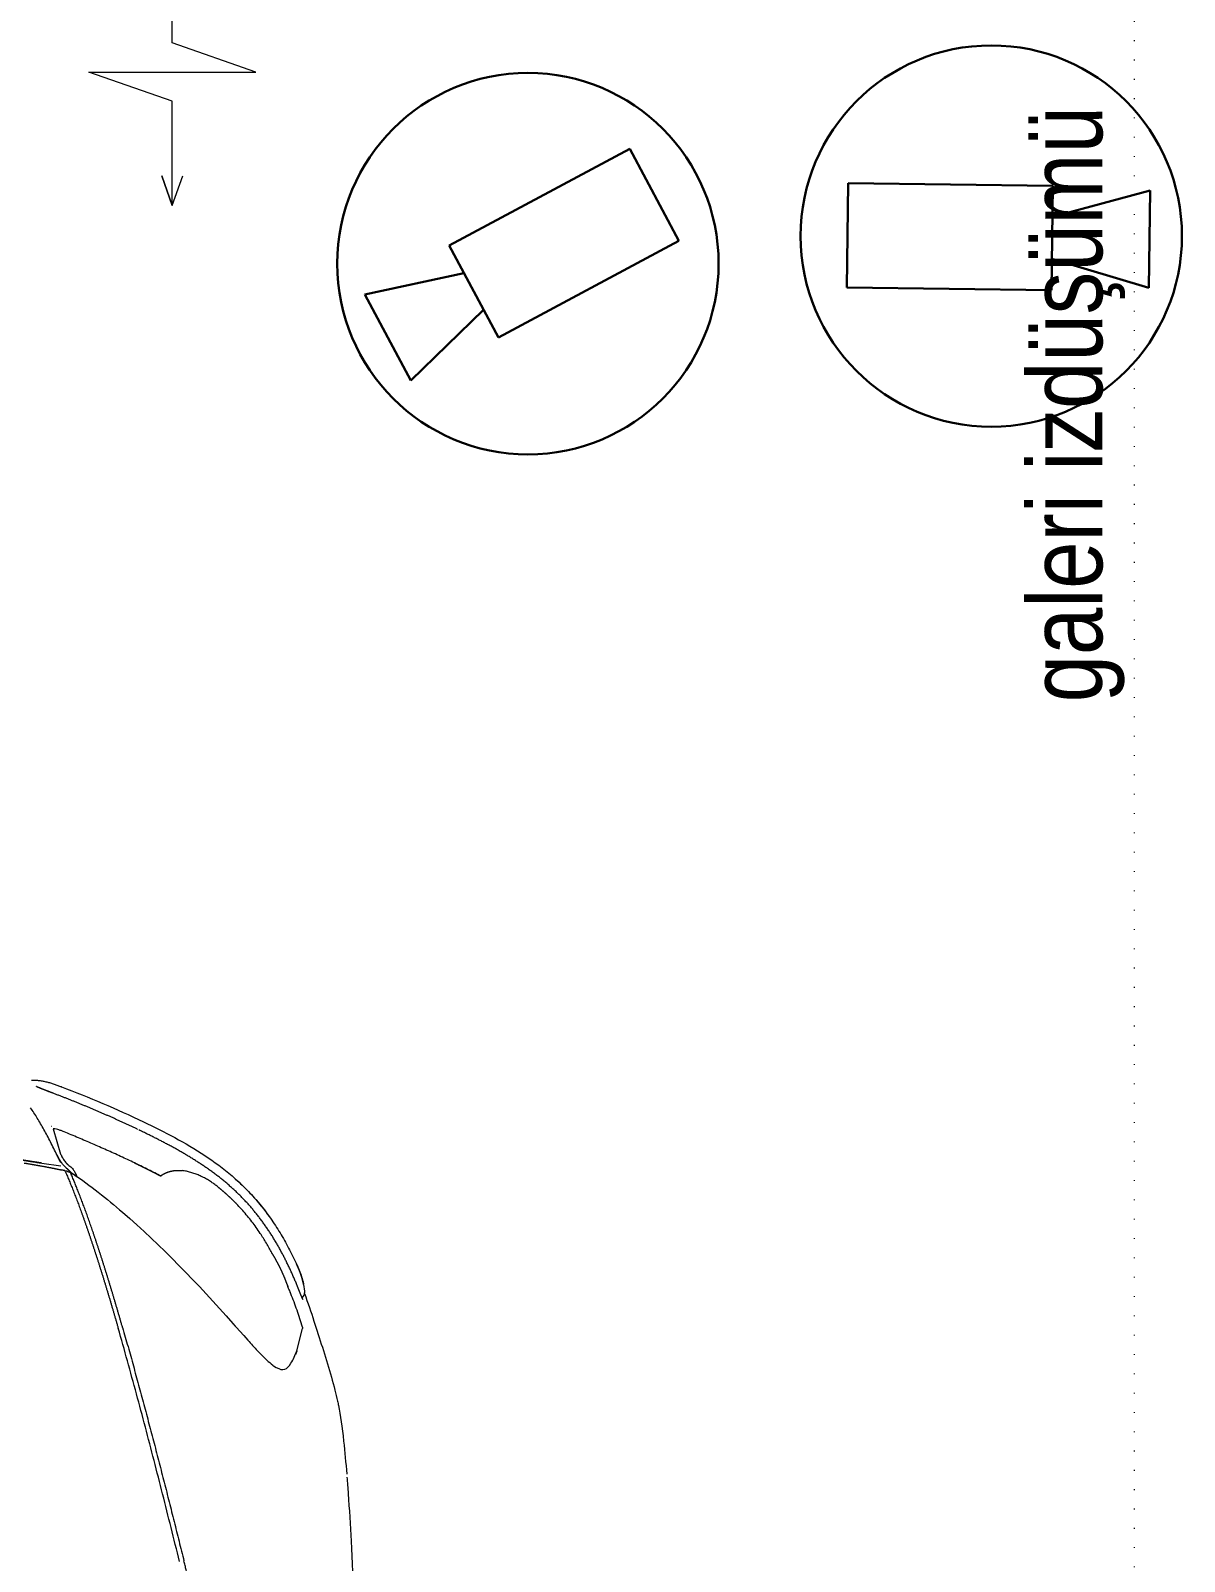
# Model space of a CAD drawing. Extents: x -1286 to 34975, y -230 to 6637.
# Drawn here: x 18332.3 to 18487.5, y 2886.1 to 3092.1 of the extents above; entities that cross this region are included whole.
import ezdxf
from ezdxf.enums import TextEntityAlignment as Align

# ---------------------------------------------------------------- set-up
doc = ezdxf.new("R2010")
doc.units = 0
doc.header["$LTSCALE"] = 20
doc.linetypes.add('DOT2', pattern=[0.125, 0, -0.125])
doc.layers.get('0').update_dxf_attribs({"color": 9, "lineweight": 9})
for name, color, linetype, lineweight in [('04', 9, 'Continuous', 9), ('09', 9, 'Continuous', 9), ('20', 9, 'DOT2', 9), ('21', 9, 'Continuous', 9), ('32-ekipman', 8, 'Continuous', 9), ('E-DAHİLİ DOME KAMERA', 7, 'Continuous', 30)]:
    doc.layers.add(name, color=color, linetype=linetype, lineweight=lineweight)
doc.styles.add('MuuM_TEXT-STANDART', font='ARIALN.TTF')

# ---------------------------------------------------------------- blocks, each defined once
blk = doc.blocks.new('p-krt-yangindolabi_vw')
at = {"layer": '09'}
h = blk.add_hatch(color=252, dxfattribs=at)
h.dxf.hatch_style = 1
h.paths.add_polyline_path([(0, 20), (-72, 0), (0, 0)])
at = {"linetype": 'Continuous'}
blk.add_lwpolyline([(-35.91, 57.95), (-34.5, 61.93), (-34.5, 47.91), (-45.75, 43.98), (-23.25, 43.98), (-34.5, 40.04), (-34.5, 29.14)], dxfattribs=at)
for points in [[(-34.5, 61.93), (-35.91, 57.95)], [(-34.5, 61.93), (-33.09, 57.95)]]:
    blk.add_lwpolyline(points)
for points in [[(-72, 20), (-75, 20), (-75, 21), (3, 21), (3, 20)], [(-72, 0), (0, 0), (0, 20), (-72, 20)], [(0, 20), (-72, 0), (0, 0)]]:
    blk.add_lwpolyline(points, close=True)
blk = doc.blocks.new('p-araba-polo')
for p, q in [((0.1094, -0.4114), (0.1433, -0.4214)), ((0.1556, -0.3961), (0.1593, -0.4217)), ((0.1683, -0.4355), (0.17, -0.4382)), ((0.172, -0.4427), (0.1727, -0.4429)), ((0.1727, -0.4429), (0.1735, -0.4432)), ((0.3712, -0.653), (0.3749, -0.6562)), ((0.3749, -0.6562), (0.3764, -0.6575)), ((0.3875, -0.668), (0.3764, -0.6575)), ((0.4081, -0.7394), (0.3783, -0.7469)), ((0.4278, -0.7293), (0.4248, -0.7314)), ((0.3189, -0.7483), (0.328, -0.7495)), ((0.3334, -0.7485), (0.3346, -0.7476)), ((0.3344, -0.7478), (0.3365, -0.7464))]:
    blk.add_line(p, q)
at = {"flags": 128}
for points in [[(0.3874, -0.668), (0.3906, -0.6707), (0.3938, -0.6734)], [(0.4171, -0.6952), (0.4181, -0.6962), (0.4193, -0.6975), (0.4207, -0.699)], [(0.427, -0.7064), (0.4277, -0.7072), (0.4282, -0.7081)]]:
    blk.add_lwpolyline(points, dxfattribs=at)
for points, degree, knots in [([(0.044, -0.3824), (0.044, -0.3841), (0.0439, -0.3875), (0.0443, -0.3927), (0.0451, -0.3978), (0.0462, -0.4028), (0.0476, -0.4078), (0.0492, -0.4127), (0.0509, -0.4176), (0.0521, -0.4208), (0.0527, -0.4224)], 3, [0, 0, 0, 0, 0.124987, 0.249975, 0.374965, 0.49996, 0.624964, 0.749973, 0.874985, 1, 1, 1, 1]), ([(0.0615, -0.4113), (0.0608, -0.4095), (0.0594, -0.4057), (0.0572, -0.4), (0.0549, -0.3942), (0.0534, -0.3907), (0.0526, -0.3888)], 3, [0, 0, 0, 0, 0.242914, 0.490387, 0.743262, 1, 1, 1, 1]), ([(0.1449, -0.4166), (0.1418, -0.4151), (0.1357, -0.4122), (0.127, -0.4078), (0.1185, -0.4034), (0.1103, -0.399), (0.1024, -0.3945), (0.0949, -0.3901), (0.0878, -0.3856), (0.0833, -0.3826), (0.0811, -0.3811)], 3, [0, 0, 0, 0, 0.125001, 0.250002, 0.375002, 0.500003, 0.625003, 0.750002, 0.875001, 1, 1, 1, 1]), ([(0.1516, -0.371), (0.1519, -0.373), (0.1526, -0.3768), (0.1532, -0.3806), (0.1535, -0.3825)], 3, [0, 0, 0, 0, 0.500002, 1, 1, 1, 1]), ([(0.1535, -0.3825), (0.1538, -0.3848), (0.1545, -0.3893), (0.1553, -0.3939), (0.1556, -0.3961)], 3, [0, 0, 0, 0, 0.499954, 1, 1, 1, 1]), ([(0.1135, -0.4261), (0.1129, -0.4247), (0.1118, -0.422), (0.1104, -0.4178), (0.1095, -0.414), (0.1094, -0.4122), (0.1094, -0.4114)], 3, [0, 0, 0, 0, 0.270369, 0.539534, 0.807022, 1, 1, 1, 1]), ([(0.1553, -0.521), (0.1524, -0.5147), (0.1464, -0.5022), (0.1379, -0.4833), (0.1296, -0.4643), (0.1214, -0.4453), (0.1161, -0.4325), (0.1135, -0.4261)], 3, [0, 0, 0, 0, 0.199959, 0.399928, 0.599921, 0.799944, 1, 1, 1, 1]), ([(0.1433, -0.4214), (0.145, -0.4222), (0.1483, -0.4238), (0.1515, -0.426), (0.1531, -0.4271)], 3, [0, 0, 0, 0, 0.500778, 1, 1, 1, 1]), ([(0.1553, -0.4228), (0.1545, -0.4221), (0.1529, -0.4209), (0.1502, -0.4193), (0.1476, -0.4179), (0.1458, -0.417), (0.1449, -0.4166)], 3, [0, 0, 0, 0, 0.248986, 0.49846, 0.748736, 1, 1, 1, 1]), ([(0.1531, -0.4271), (0.1539, -0.4278), (0.1555, -0.429), (0.1569, -0.4305), (0.1576, -0.4313)], 3, [0, 0, 0, 0, 0.5173, 1, 1, 1, 1]), ([(0.1619, -0.4288), (0.1608, -0.4277), (0.1586, -0.4255), (0.1564, -0.4237), (0.1553, -0.4228)], 3, [0, 0, 0, 0, 0.500116, 1, 1, 1, 1]), ([(0.1576, -0.4313), (0.1582, -0.4321), (0.1596, -0.4337), (0.1616, -0.4362), (0.1632, -0.4376), (0.1641, -0.4383)], 3, [0, 0, 0, 0, 0.335072, 0.667573, 1, 1, 1, 1]), ([(0.1658, -0.4273), (0.1656, -0.4266), (0.1653, -0.4252), (0.165, -0.4237), (0.1648, -0.423)], 3, [0, 0, 0, 0, 0.499348, 1, 1, 1, 1]), ([(0.1691, -0.435), (0.1686, -0.4342), (0.1676, -0.4326), (0.1665, -0.43), (0.1661, -0.4282), (0.1658, -0.4273)], 3, [0, 0, 0, 0, 0.333479, 0.665683, 1, 1, 1, 1]), ([(0.1641, -0.4383), (0.1647, -0.4387), (0.1659, -0.4396), (0.1678, -0.4407), (0.1692, -0.4414), (0.1699, -0.4417)], 3, [0, 0, 0, 0, 0.333542, 0.667239, 1, 1, 1, 1]), ([(0.1684, -0.4358), (0.1683, -0.4356), (0.1677, -0.4351), (0.1672, -0.4346), (0.1668, -0.4342)], 3, [0, 0, 0, 0, 0.227086, 1, 1, 1, 1]), ([(0.17, -0.4382), (0.1858, -0.4614), (0.2457, -0.5368), (0.3175, -0.6057), (0.3712, -0.653)], 3, [0, 0, 0, 0, 0.290843, 1, 1, 1, 1]), ([(0.3769, -0.5048), (0.3854, -0.5073), (0.4025, -0.5121), (0.4283, -0.5193), (0.4542, -0.5264), (0.4802, -0.5334), (0.5063, -0.5403), (0.5325, -0.5472), (0.5587, -0.554), (0.5851, -0.5608), (0.6115, -0.5675), (0.6379, -0.5742), (0.6644, -0.5808), (0.6821, -0.5852), (0.6909, -0.5874)], 3, [0, 0, 0, 0, 0.083342, 0.166682, 0.25, 0.333306, 0.416615, 0.499936, 0.583268, 0.666606, 0.749946, 0.83329, 0.916643, 1, 1, 1, 1]), ([(0.6916, -0.5814), (0.6764, -0.5776), (0.6461, -0.5701), (0.6008, -0.5587), (0.5557, -0.5472), (0.5107, -0.5355), (0.4661, -0.5235), (0.4216, -0.5114), (0.3923, -0.5031), (0.3777, -0.4989)], 3, [0, 0, 0, 0, 0.142912, 0.285805, 0.428682, 0.57154, 0.714362, 0.857157, 1, 1, 1, 1]), ([(0.0999, -0.5329), (0.1137, -0.5611), (0.1417, -0.6167), (0.1884, -0.6724), (0.2204, -0.6972), (0.2284, -0.7028)], 3, [0, 0, 0, 0, 0.436314, 0.862947, 1, 1, 1, 1]), ([(0.172, -0.5544), (0.1691, -0.5489), (0.1634, -0.5378), (0.158, -0.5266), (0.1553, -0.521)], 3, [0, 0, 0, 0, 0.499946, 1, 1, 1, 1]), ([(0.1721, -0.5572), (0.1723, -0.557), (0.1726, -0.5565), (0.1725, -0.5554), (0.1722, -0.5547), (0.172, -0.5544)], 3, [0, 0, 0, 0, 0.34173, 0.655167, 1, 1, 1, 1]), ([(0.1811, -0.6243), (0.18, -0.6226), (0.1777, -0.619), (0.1747, -0.6135), (0.172, -0.6079), (0.1698, -0.6023), (0.1679, -0.5965), (0.1664, -0.5907), (0.1659, -0.5869), (0.1656, -0.585)], 3, [0, 0, 0, 0, 0.14287, 0.285738, 0.428603, 0.571464, 0.714319, 0.857165, 1, 1, 1, 1]), ([(0.1875, -0.633), (0.1864, -0.6316), (0.1842, -0.6288), (0.1821, -0.6258), (0.1811, -0.6243)], 3, [0, 0, 0, 0, 0.500031, 1, 1, 1, 1]), ([(0.1774, -0.6572), (0.18, -0.6601), (0.1853, -0.6658), (0.1936, -0.6741), (0.2022, -0.6821), (0.2111, -0.6897), (0.2203, -0.697), (0.2298, -0.7039), (0.2395, -0.7105), (0.2494, -0.7168), (0.2595, -0.7227), (0.2698, -0.7283), (0.2803, -0.7337), (0.2874, -0.737), (0.2909, -0.7387)], 3, [0, 0, 0, 0, 0.083333, 0.166665, 0.249997, 0.333329, 0.416662, 0.499995, 0.583328, 0.666661, 0.749996, 0.83333, 0.916665, 1, 1, 1, 1]), ([(0.2501, -0.6901), (0.2474, -0.6883), (0.2421, -0.6847), (0.2343, -0.679), (0.2268, -0.6729), (0.2194, -0.6665), (0.2145, -0.662), (0.2121, -0.6598)], 3, [0, 0, 0, 0, 0.200084, 0.400065, 0.600042, 0.800036, 1, 1, 1, 1]), ([(0.2762, -0.7056), (0.2741, -0.7045), (0.2697, -0.7021), (0.2632, -0.6983), (0.2566, -0.6943), (0.2523, -0.6915), (0.2501, -0.6901)], 3, [0, 0, 0, 0, 0.240377, 0.493552, 0.746754, 1, 1, 1, 1]), ([(0.2909, -0.7387), (0.2938, -0.74), (0.2996, -0.7426), (0.3085, -0.7459), (0.3146, -0.7476), (0.3178, -0.7481)], 3, [0, 0, 0, 0, 0.333411, 0.666747, 1, 1, 1, 1]), ([(0.3314, -0.7312), (0.3306, -0.7308), (0.3289, -0.7302), (0.3265, -0.7292), (0.3241, -0.7283), (0.3217, -0.7274), (0.3202, -0.7269), (0.3195, -0.7266)], 3, [0, 0, 0, 0, 0.19886, 0.400952, 0.606006, 0.809658, 1, 1, 1, 1]), ([(0.3764, -0.7468), (0.3726, -0.7457), (0.3649, -0.7434), (0.3536, -0.7396), (0.3424, -0.7356), (0.3351, -0.7327), (0.3314, -0.7312)], 3, [0, 0, 0, 0, 0.250001, 0.500002, 0.750003, 1, 1, 1, 1]), ([(0.3308, -0.7495), (0.3436, -0.7542), (0.3636, -0.7609), (0.3938, -0.7706), (0.4254, -0.7806), (0.4544, -0.789), (0.4711, -0.793), (0.4757, -0.7941)], 3, [0, 0, 0, 0, 0.260213, 0.420209, 0.662967, 0.897224, 1, 1, 1, 1]), ([(0.4758, -0.7941), (0.4779, -0.7946), (0.4931, -0.7978), (0.5106, -0.8003), (0.5297, -0.8023)], 3, [0, 0, 0, 0, 0.124213, 1, 1, 1, 1]), ([(0.578, -0.8067), (0.5852, -0.8073), (0.6136, -0.8094), (0.6943, -0.8142), (0.7938, -0.8181), (0.9022, -0.8216), (0.9869, -0.8238), (1.0486, -0.8241), (1.0808, -0.8236)], 3, [0, 0, 0, 0, 0.049552, 0.182368, 0.511137, 0.607099, 0.78604, 1, 1, 1, 1]), ([(0.5894, -0.8074), (0.5894, -0.8074), (0.5894, -0.8074), (0.5894, -0.8074), (0.5894, -0.8074), (0.5894, -0.8074), (0.5894, -0.8074), (0.5894, -0.8074), (0.5894, -0.8074), (0.5894, -0.8074), (0.5894, -0.8074), (0.5894, -0.8074), (0.5894, -0.8074), (0.5894, -0.8074), (0.5894, -0.8074)], 7, [0, 0, 0, 0, 0, 0, 0, 0, 1, 1, 1, 1, 1, 1, 1, 1, 1, 1, 1, 1, 1, 1, 1])]:
    blk.add_open_spline(points, degree=degree, knots=knots)
for points, degree in [([(0.053, -0.3896), (0.0528, -0.3896), (0.0527, -0.3894), (0.0526, -0.3892), (0.0526, -0.389), (0.0526, -0.3888)], 5), ([(0.0615, -0.4113), (0.0603, -0.4081), (0.0591, -0.4049), (0.0579, -0.4017), (0.0566, -0.3984), (0.0553, -0.3951), (0.0539, -0.3919), (0.0526, -0.3888)], 7), ([(0.1535, -0.3825), (0.1532, -0.3809), (0.1529, -0.3793), (0.1527, -0.3776), (0.1524, -0.376), (0.1522, -0.3743), (0.1519, -0.3727), (0.1516, -0.371)], 7), ([(0.1556, -0.3961), (0.1553, -0.3942), (0.155, -0.3923), (0.1546, -0.3903), (0.1543, -0.3884), (0.154, -0.3864), (0.1538, -0.3845), (0.1535, -0.3825)], 7), ([(0.1554, -0.3724), (0.157, -0.3826), (0.1588, -0.3928), (0.1607, -0.403), (0.1627, -0.4132), (0.1648, -0.423)], 5), ([(0.0616, -0.4115), (0.0615, -0.4115), (0.0614, -0.4115), (0.0614, -0.4115), (0.0615, -0.4114), (0.0615, -0.4113)], 5), ([(0.0616, -0.4115), (0.0615, -0.4115), (0.0614, -0.4115), (0.0614, -0.4115), (0.0615, -0.4114), (0.0615, -0.4113)], 5), ([(0.1101, -0.5251), (0.1025, -0.5092), (0.0951, -0.4931), (0.0879, -0.477), (0.081, -0.4607), (0.0743, -0.4443), (0.0678, -0.4279), (0.0615, -0.4113)], 7), ([(0.1058, -0.4093), (0.1058, -0.4093), (0.1058, -0.4094), (0.1058, -0.4094), (0.1058, -0.4094), (0.1058, -0.4094), (0.1058, -0.4094), (0.1058, -0.4094)], 7), ([(0.1058, -0.4093), (0.1058, -0.4094), (0.1058, -0.4094), (0.1058, -0.4094)], 3), ([(0.0527, -0.4224), (0.0527, -0.4224), (0.0527, -0.4223)], 2), ([(0.0527, -0.4223), (0.0527, -0.4224), (0.0527, -0.4224)], 2), ([(0.0527, -0.4224), (0.0668, -0.4598), (0.0826, -0.4968), (0.0999, -0.5329)], 3), ([(0.1449, -0.4166), (0.1466, -0.4174), (0.1484, -0.4183), (0.1502, -0.4192), (0.152, -0.4203), (0.1537, -0.4215), (0.1553, -0.4228)], 6), ([(0.1531, -0.4271), (0.1538, -0.4277), (0.1545, -0.4282), (0.1552, -0.4288), (0.1558, -0.4294), (0.1564, -0.43), (0.157, -0.4306), (0.1576, -0.4313)], 7), ([(0.1619, -0.4288), (0.1628, -0.4298), (0.1636, -0.4307), (0.1644, -0.4316), (0.1652, -0.4325), (0.166, -0.4334), (0.1668, -0.4342)], 6), ([(0.1668, -0.4342), (0.1658, -0.4332), (0.1648, -0.4321), (0.1639, -0.431), (0.163, -0.43), (0.1619, -0.4288)], 5), ([(0.1658, -0.4273), (0.1656, -0.4265), (0.1654, -0.4256), (0.1652, -0.4247), (0.165, -0.4239), (0.1648, -0.423)], 5), ([(0.1658, -0.4273), (0.1921, -0.4388), (0.2207, -0.4497), (0.2508, -0.4602), (0.2818, -0.4704), (0.3133, -0.4801), (0.3453, -0.4896), (0.3777, -0.4989)], 7), ([(0.1706, -0.4373), (0.1701, -0.4365), (0.1696, -0.4358), (0.1691, -0.435)], 3), ([(0.3769, -0.5048), (0.3446, -0.4956), (0.3126, -0.4861), (0.2815, -0.4765), (0.2514, -0.4666), (0.2221, -0.4565), (0.1943, -0.4459), (0.1691, -0.435)], 7), ([(0.1706, -0.4373), (0.1703, -0.4368), (0.17, -0.4364), (0.1697, -0.4359), (0.1693, -0.4355), (0.1691, -0.435)], 5), ([(0.1699, -0.4417), (0.1707, -0.4421), (0.1715, -0.4424), (0.1724, -0.4428)], 3), ([(0.1724, -0.4428), (0.1717, -0.4425), (0.171, -0.4422), (0.1703, -0.4419)], 3), ([(0.1731, -0.4427), (0.173, -0.4429), (0.1729, -0.443), (0.1727, -0.4429), (0.1726, -0.4429), (0.1724, -0.4428)], 5), ([(0.1724, -0.4428), (0.1726, -0.4429), (0.1727, -0.4429), (0.1729, -0.443), (0.173, -0.4429), (0.1731, -0.4427)], 5), ([(0.1724, -0.4428), (0.1726, -0.4429), (0.1728, -0.443), (0.1729, -0.443), (0.1731, -0.4431), (0.1733, -0.4432), (0.1735, -0.4432)], 6), ([(0.1724, -0.4428), (0.1727, -0.443), (0.1731, -0.4431), (0.1735, -0.4432)], 3), ([(0.0999, -0.5329), (0.0999, -0.5329), (0.1, -0.5328)], 2), ([(0.1, -0.5328), (0.0999, -0.5329), (0.0999, -0.5329)], 2), ([(0.1949, -0.6585), (0.1794, -0.6422), (0.1652, -0.6246), (0.1526, -0.6059), (0.1412, -0.5866), (0.1306, -0.5668), (0.1206, -0.5469), (0.1109, -0.5267)], 7), ([(0.1553, -0.521), (0.1585, -0.5277), (0.1618, -0.5344), (0.1652, -0.5411), (0.1685, -0.5478), (0.172, -0.5544)], 5), ([(0.172, -0.5544), (0.1723, -0.555), (0.1726, -0.5556), (0.1728, -0.5563), (0.1724, -0.5568), (0.1721, -0.5572)], 5), ([(0.1721, -0.5572), (0.1688, -0.5617), (0.1665, -0.5669), (0.1652, -0.5727), (0.165, -0.5788), (0.1656, -0.585)], 5), ([(1.0396, -0.6705), (0.9891, -0.6587), (0.9388, -0.647), (0.8888, -0.6352), (0.839, -0.6234), (0.7894, -0.6115), (0.7401, -0.5995), (0.6909, -0.5874)], 7), ([(0.1875, -0.633), (0.1921, -0.6388), (0.1969, -0.6443), (0.2018, -0.6497), (0.2069, -0.6548), (0.2121, -0.6598)], 5), ([(0.195, -0.6586), (0.1949, -0.6586), (0.1949, -0.6586), (0.1949, -0.6586), (0.1949, -0.6585), (0.1949, -0.6585)], 5), ([(0.3217, -0.7403), (0.3016, -0.7322), (0.2819, -0.7231), (0.2626, -0.713), (0.244, -0.7016), (0.2263, -0.6886), (0.21, -0.6742), (0.1949, -0.6585)], 7), ([(0.3712, -0.6529), (0.3712, -0.6531), (0.3712, -0.6531), (0.3714, -0.6529)], 3), ([(0.3749, -0.6561), (0.3748, -0.6562), (0.3749, -0.6563), (0.375, -0.6562)], 3), ([(0.3749, -0.6561), (0.3748, -0.6562), (0.3749, -0.6563), (0.375, -0.6562)], 3), ([(0.3756, -0.655), (0.3756, -0.655), (0.3756, -0.655), (0.3756, -0.655), (0.3756, -0.655), (0.3756, -0.655)], 5), ([(0.3756, -0.655), (0.3756, -0.655), (0.3756, -0.655), (0.3756, -0.655), (0.3756, -0.655), (0.3756, -0.655)], 5), ([(0.3876, -0.668), (0.3876, -0.668), (0.3875, -0.668), (0.3874, -0.668)], 3), ([(0.3874, -0.668), (0.3875, -0.668), (0.3875, -0.668), (0.3875, -0.668), (0.3876, -0.668), (0.3876, -0.668)], 5), ([(0.3938, -0.6734), (0.3987, -0.6777), (0.4036, -0.682), (0.4082, -0.6864)], 3), ([(0.4082, -0.6864), (0.4113, -0.6894), (0.4143, -0.6923), (0.4171, -0.6952)], 3), ([(0.4207, -0.699), (0.423, -0.7016), (0.4252, -0.704), (0.427, -0.7064)], 3), ([(0.2765, -0.7057), (0.2764, -0.7057), (0.2762, -0.7056), (0.2761, -0.7056), (0.276, -0.7055), (0.276, -0.7054)], 5), ([(0.2765, -0.7057), (0.2764, -0.7057), (0.2762, -0.7056), (0.2761, -0.7056), (0.276, -0.7055), (0.276, -0.7054)], 5), ([(0.3195, -0.7266), (0.3131, -0.7243), (0.3067, -0.7217), (0.3004, -0.7189), (0.2941, -0.7159), (0.288, -0.7127), (0.2819, -0.7091), (0.276, -0.7054)], 7), ([(0.4334, -0.7204), (0.4334, -0.7239), (0.4311, -0.7269), (0.4278, -0.7293)], 3), ([(0.4282, -0.7081), (0.4316, -0.7131), (0.4335, -0.7174), (0.4334, -0.7204)], 3), ([(0.2817, -0.7343), (0.2817, -0.7343), (0.2818, -0.7344), (0.2818, -0.7344)], 3), ([(0.284, -0.7354), (0.2863, -0.7365), (0.2886, -0.7376), (0.2909, -0.7387)], 3), ([(0.291, -0.7387), (0.2909, -0.7387), (0.2909, -0.7387)], 2), ([(0.3189, -0.7483), (0.3138, -0.7474), (0.3089, -0.7461), (0.3042, -0.7445), (0.2997, -0.7427), (0.2953, -0.7407), (0.2909, -0.7387)], 6), ([(0.3228, -0.7278), (0.322, -0.7276), (0.3213, -0.7275), (0.3207, -0.7272), (0.3201, -0.7269), (0.3195, -0.7266)], 5), ([(0.3228, -0.7278), (0.322, -0.7276), (0.3213, -0.7275), (0.3207, -0.7272), (0.3201, -0.7269), (0.3195, -0.7266)], 5), ([(0.3392, -0.7476), (0.3378, -0.7469), (0.3359, -0.746), (0.3336, -0.745), (0.3308, -0.7439), (0.3278, -0.7427), (0.3247, -0.7415), (0.3217, -0.7403)], 7), ([(0.3218, -0.7403), (0.3218, -0.7403), (0.3217, -0.7404), (0.3217, -0.7403), (0.3217, -0.7403), (0.3217, -0.7403)], 5), ([(0.3217, -0.7403), (0.3217, -0.7403), (0.3217, -0.7404), (0.3217, -0.7404), (0.3218, -0.7403), (0.3218, -0.7403)], 5), ([(0.3291, -0.7303), (0.3291, -0.7303), (0.3291, -0.7303), (0.3291, -0.7303), (0.3291, -0.7303), (0.3291, -0.7303), (0.3291, -0.7303), (0.3291, -0.7303), (0.3291, -0.7303), (0.3291, -0.7303)], 9), ([(0.3291, -0.7303), (0.3291, -0.7303), (0.3292, -0.7304), (0.3293, -0.7304), (0.3293, -0.7304), (0.3294, -0.7304), (0.3294, -0.7304), (0.3295, -0.7304), (0.3296, -0.7305), (0.3296, -0.7305)], 9), ([(0.3296, -0.7305), (0.3296, -0.7305), (0.3295, -0.7304), (0.3294, -0.7304), (0.3294, -0.7304), (0.3293, -0.7304), (0.3293, -0.7304), (0.3292, -0.7304), (0.3291, -0.7303), (0.3291, -0.7303)], 9), ([(0.3317, -0.7313), (0.3315, -0.7313), (0.3314, -0.7312), (0.3314, -0.7312), (0.3314, -0.7312), (0.3314, -0.7312)], 5), ([(0.3317, -0.7313), (0.3315, -0.7313), (0.3314, -0.7312), (0.3314, -0.7312), (0.3314, -0.7312), (0.3314, -0.7312)], 5), ([(0.4248, -0.7314), (0.4196, -0.7347), (0.4139, -0.7373), (0.4081, -0.7394)], 3), ([(0.4081, -0.7394), (0.4089, -0.7391), (0.4097, -0.7388), (0.4106, -0.7385), (0.4114, -0.7382), (0.4122, -0.7378), (0.4131, -0.7375)], 6), ([(0.328, -0.7495), (0.3299, -0.7499), (0.3326, -0.7491), (0.3334, -0.7485)], 3), ([(0.3342, -0.7479), (0.3342, -0.7479), (0.3342, -0.7479), (0.3343, -0.7479), (0.3343, -0.7479), (0.3343, -0.7479)], 5), ([(0.3342, -0.7479), (0.3342, -0.7479), (0.3343, -0.7479), (0.3343, -0.7479)], 3), ([(0.3392, -0.7476), (0.3389, -0.7475), (0.3386, -0.7474), (0.3383, -0.7472), (0.3379, -0.747), (0.3377, -0.7468)], 5), ([(0.3392, -0.7476), (0.339, -0.7475), (0.3387, -0.7474), (0.3385, -0.7473), (0.3382, -0.7472), (0.338, -0.747)], 5), ([(0.3764, -0.7468), (0.3768, -0.7469), (0.3772, -0.747), (0.3776, -0.747), (0.378, -0.7469), (0.3783, -0.7469)], 5), ([(0.5299, -0.8023), (0.5443, -0.8039), (0.5588, -0.8052), (0.5741, -0.8064)], 3)]:
    blk.add_open_spline(points, degree=degree)
blk = doc.blocks.new('100_DAHİLİ DOME KAMERA')
at = {"layer": 'E-DAHİLİ DOME KAMERA', "color": 4}
for p, q in [((-1.936, 0.715), (-1.936, -0.689)), ((0.82, 0.715), (-1.936, 0.715)), ((0.82, -0.689), (0.82, 0.715)), ((0.82, 0.294), (2.131, 0.668)), ((2.131, 0.668), (2.131, -0.643)), ((0.82, -0.268), (2.131, -0.643)), ((-1.936, -0.689), (0.82, -0.689))]:
    blk.add_line(p, q, dxfattribs=at)
at = {"layer": 'E-DAHİLİ DOME KAMERA', "color": 4, "linetype": 'Continuous'}
blk.add_circle((0, 0), 2.566, dxfattribs=at)

msp = doc.modelspace()

# ---------------------------------------------------------------- linework, layer by layer
at = {"layer": '20'}
msp.add_lwpolyline([(18480.84, 394.5), (18480.84, 3110.5)], dxfattribs=at)

# ---------------------------------------------------------------- block references
at = {"layer": '04', "xscale": -100, "yscale": 100, "zscale": 100, "rotation": 90}
msp.add_blockref('p-araba-polo', (18294.17, 2955.25), dxfattribs=at)
at = {"layer": '32-ekipman', "xscale": -1, "rotation": 180}
msp.add_blockref('p-krt-yangindolabi_vw', (18385.84, 3130.5), dxfattribs=at)
at = {"layer": 'E-DAHİLİ DOME KAMERA', "xscale": -10, "yscale": 10, "zscale": 9.999999999999998}
for p, rotation in [((18399.2, 3060.74), 28.1366242702562), ((18461.55, 3064.45), 179.2515903533613)]:
    msp.add_blockref('100_DAHİLİ DOME KAMERA', p, dxfattribs=dict(at, rotation=rotation))

# ---------------------------------------------------------------- texts
at = {"layer": '21', "style": 'MuuM_TEXT-STANDART'}
msp.add_text('galeri izdüşümü', height=10, rotation=90, dxfattribs=at).set_placement((18466.49, 3081.92), align=Align.TOP_RIGHT)

doc.saveas('drawing.dxf')
